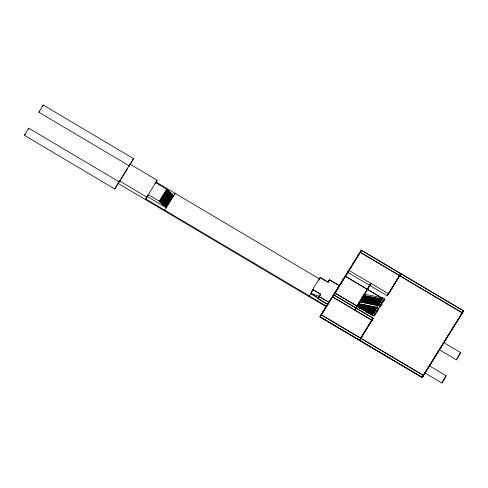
<?xml version="1.0" encoding="UTF-8"?>
<svg xmlns="http://www.w3.org/2000/svg" width="488" height="488" viewBox="0 0 488 488"><rect width="100%" height="100%" fill="white"/><g stroke="black" fill="none" stroke-linecap="round" stroke-linejoin="round"><path stroke-width="0.73" d="M43.005 105.432L43.145 105.005L133.511 158.6L130.083 164.688M129.241 165.743L133.511 158.6M155.892 182.768L157.099 180.212L129.985 164.133L114.772 188.996L24.4 135.31L28.67 128.167L119.035 181.756L118.23 183.464L325.99 306.623M128.777 166.689L129.985 164.133M145.412 199.537L157.099 180.212M147.205 196.499L148.114 194.584L159.228 201.178L166.188 207.754L147.205 196.499L145.711 198.897L326.948 306.373M159.71 201.629L167.164 189.71M160.436 202.3L167.89 190.387M155.599 182.603L166.713 189.198L168.885 191.223L161.369 203.264M161.156 202.977L168.61 191.058M161.882 203.649L169.366 191.668L168.854 191.284M162.571 204.387L170.086 192.345L169.366 191.668M162.846 204.545L170.3 192.632M169.574 191.955L162.089 203.935M163.565 205.222L171.02 193.303M170.086 192.345L171.532 193.693L164.017 205.735M164.291 205.893L171.745 193.98M165.011 206.57L172.496 194.59L171.501 193.754M164.389 210.792L175.168 193.382L174.869 194.017M165.975 207.467L173.429 195.554M172.496 194.59L173.673 195.779L171.709 194.614M172.709 194.877L165.225 206.857M308.977 296.533L313.137 289.719M311.381 293.697L310.807 293.434M318.951 280.094L320.226 277.397L328.089 282.058L329.534 279.746L339.91 285.895M327.826 304.524L318.017 298.705L320.5 294.197L312.637 289.536L320.226 277.397M327.912 304.384L318.188 298.619L319.195 296.49M319.719 295.844L320.5 294.197M328.497 281.936L329.534 279.746M328.814 281.484L329.553 279.917L339.282 285.687M321.025 314.748L320 316.919L422.248 377.553L463.6 310.856L361.358 250.222L321.025 314.748L423.273 375.382L422.248 377.553M372.96 318.182L359.522 340.197L320.159 316.852L321.165 314.723L333.597 294.837L372.96 318.182L360.73 338.269M320.159 316.852L348.92 270.321L388.369 293.721L387.362 295.85L347.913 272.45L361.394 250.356L400.758 273.701L387.326 295.716L400.758 273.701M334.219 294.294L345.333 276.178L381.933 297.936M334.335 294.319L334.975 292.965M344.382 278.197L345.333 276.178M361.358 250.222L320 316.919L422.266 377.511M361.394 250.356L347.962 272.371M355.837 308.001L370.91 283.363L354.63 309.929L332.639 296.887L347.913 272.45M355.923 308.056L370.996 283.418L354.721 309.984L372.094 320.287L360.821 338.318M357.143 306.11L373.979 316.041C376.748 316.45 369.703 312.918 369.44 313.857M357.07 306.598L357.698 306.537M358.332 304.061L361.126 304.524L360.296 305.891M362.505 306.33L363.255 305.128L362.785 304.854L358.094 303.926M360.443 300.718L362.73 300.986L361.937 302.267M364.658 302.896L365.408 301.7L364.933 301.419L360.48 300.632M361.931 298.32L376.358 300.986L376.827 301.261L376.077 302.462M361.462 299.571C361.596 297.607 364.621 298.205 362.645 299.62M363.432 295.923L364.06 295.862L363.231 297.229M358.448 306.873L364.597 307.904L365.067 308.178L364.316 309.38M362.956 297.174L363.786 295.807L369.855 297.009L370.325 297.284L369.575 298.485M358.723 306.928L360.376 307.251L359.632 308.453M364.255 296.088L367.647 296.57L366.86 297.851M360.577 304.414L360.101 305.665M363.59 298.644L366.897 299.303L366.146 300.498M361.901 302.353L362.493 302.377M364.335 297.448L364.926 297.473L365.719 296.192M364.219 298.583L363.432 299.87L364.182 298.668M362.926 301.206L366.311 301.694L365.481 303.06M361.321 304.75L364.713 305.232L363.926 306.513M360.376 307.251L359.668 308.367M360.65 307.306L364.042 307.794L363.493 309.215L364.316 307.849L367.629 308.501L366.799 309.868M361.559 307.3L361.09 308.556M363.255 305.128L376.254 307.605M364.384 302.841L365.488 301.529L369.623 302.346L368.873 303.542M366.817 297.936L367.452 297.875M366.427 299.022L365.677 300.218L366.189 300.413L366.897 299.303M367.842 296.796L368.397 296.905L367.647 298.101M367.171 299.358L370.563 299.839L369.776 301.12M368.397 296.905L371.234 297.277L370.404 298.65M366.506 301.919L368.715 302.353L367.964 303.554M364.908 305.457L366.561 305.787L365.817 306.983M363.847 309.099L363.292 308.989M366.866 303.335L367.458 303.359M369.3 298.43L370.404 297.113L381.165 299.242L384.306 300.614L382.055 299.028L363.444 295.35M369.617 298.4L369.935 298.369M365.067 308.178L370.941 309.154L370.191 310.356M366.561 305.787L368.3 305.939L367.47 307.312M368.715 302.353L377.895 303.981L381.299 305.488L379.06 303.823L360.449 300.144M366.799 308.337L365.738 309.563L366.287 309.673L367.08 308.392M371.429 297.503L374.821 297.991L374.07 299.187M365.225 310.905L373.027 312.259L376.156 313.711L373.918 312.046L362.749 309.843M365.5 310.96L366.683 311.009M370.758 300.065L374.15 300.547L373.357 301.828L373.875 300.492M367.549 307.141L367.232 307.172L368.025 305.885M369.819 302.572L373.21 303.054L372.381 304.427M369.428 303.652L370.172 302.456M368.495 306.165L371.886 306.647L371.136 307.849M367.824 308.727L374.784 309.947L377.657 311.32L375.418 309.654L356.807 305.97M366.878 311.228L370.27 311.716L369.52 312.912M368.178 310.142L369.007 308.776M370.508 306.379L369.715 307.66L370.465 306.464M368.812 310.081L368.257 309.971M372.655 302.944L371.594 304.176L372.185 304.201M375.016 298.211L378.322 298.869L377.572 300.065M374.345 300.773C374.674 299.595 388.173 305.86 380.555 301.425L361.944 297.747M376.004 305.049C378.407 303.579 372.74 302.279 372.655 304.481M372.082 306.873L373.18 307.092L372.435 308.288M371.136 309.38L371.685 309.49L370.935 310.685M370.66 310.63L371.764 309.319L374.522 309.862L373.692 311.234M370.465 311.942L373.29 312.344L372.472 313.68M372.985 306.867L372.198 308.154L372.515 308.123M374.034 304.75L374.625 304.774L375.412 303.493M373.18 307.092L375.467 307.361L374.68 308.642L375.193 307.306M375.528 302.353L376.12 302.377L376.907 301.09L377.456 301.2L376.626 302.572M378.322 298.869L377.614 299.98M378.596 298.924L381.421 299.327L380.646 300.577M377.651 301.425L379.926 301.724L379.109 303.06M373.143 311.124L373.735 311.149M355.728 307.855L373.1 318.158L359.613 340.252L422.224 377.383L463.46 310.88L400.849 273.756L388.369 293.721M372.753 312.204L372.002 313.406L372.515 313.595M374.68 308.642L374.998 308.611M376.986 303.987L378.407 304.176L377.62 305.457M376.516 305.244L377.346 303.871M372.155 315.01L334.853 292.946M375.662 307.586L379.152 308.922L376.913 307.257L358.302 303.579M376.834 305.214L377.151 305.183M378.005 302.841L378.834 301.474M380.06 299.022L379.548 300.364L380.335 299.077M372.094 320.287L373.1 318.158M400.849 273.756L387.362 295.85M422.224 377.383L463.46 310.88M28.255 129.143L28.67 128.167M42.34 106.713L42.73 105.981M119.505 181.524L127.569 168.622M155.446 183.323L156.191 182.128L319.103 278.739M146.62 197.603L148.23 195.023M159.198 201.239L166.713 189.198M159.442 201.465L166.957 189.423M159.924 201.916L167.439 189.875M160.162 202.142L167.677 190.094M160.644 202.587L168.159 190.546M160.887 202.813L168.403 190.771M161.4 203.197L168.885 191.223M161.607 203.49L169.123 191.442M162.333 204.161L169.848 192.119M163.053 204.838L170.568 192.791M163.297 205.058L170.812 193.016M163.779 205.509L171.294 193.468M164.047 205.668L171.532 193.693M164.499 206.186L172.014 194.139M164.743 206.406L172.258 194.364M165.463 207.083L172.978 195.041M165.706 207.309L173.222 195.261M329.553 279.917L328.058 282.314L320.104 277.599M318.017 298.705L319.463 296.393M318.188 298.619L318.932 297.418M357.856 305.317L358.643 304.03M360.046 301.798L360.797 300.602M361.498 299.486L362.291 298.205M362.999 297.088L363.786 295.807M360.01 301.883L360.76 300.687M358.094 305.457L358.924 304.085M360.242 302.023L361.071 300.657M361.736 299.626L362.566 298.26M358.369 305.512L359.199 304.14M360.522 302.078L361.352 300.712M362.011 299.681L362.84 298.314M363.548 297.198L364.341 295.917M358.686 305.482L359.473 304.195M360.833 302.048L361.626 300.767M362.328 299.65L363.115 298.369M363.865 297.168L364.615 295.972M358.961 305.537L359.748 304.25M361.114 302.103L361.901 300.821M364.139 297.222L364.89 296.027M359.278 305.506L360.022 304.305M361.425 302.072L362.175 300.876M362.92 299.675L363.67 298.473M365.164 296.082L364.609 297.503L365.439 296.137M361.706 302.127L362.45 300.931M363.194 299.73L363.944 298.528M364.89 297.558L365.677 296.271M360.065 305.75L360.852 304.469M362.175 302.407L363.005 301.041M363.664 300.01L364.493 298.638M365.164 297.613L365.994 296.24M362.45 302.462L363.279 301.09M363.944 300.059L364.774 298.693M365.439 297.668L366.268 296.295M360.577 305.945L361.407 304.579M362.724 302.517L363.554 301.145M364.219 300.114L365.048 298.748M365.713 297.723L366.543 296.35M359.394 308.312L360.181 307.031M360.852 306L361.681 304.634M363.005 302.572L363.835 301.2M364.493 300.169L365.323 298.802M366.03 297.692L366.817 296.405M361.169 305.97L361.956 304.689M363.359 302.456L364.109 301.255M364.81 300.138L365.597 298.857M366.348 297.662L367.098 296.46M363.316 302.542L364.066 301.34M359.943 308.422L360.736 307.135M361.443 306.025L362.23 304.744M363.597 302.597L364.384 301.31M365.128 300.108L365.872 298.912M367.373 296.515L366.622 297.717L367.092 297.991L367.921 296.625M360.26 308.392L361.01 307.19M361.76 305.994L362.505 304.799M363.908 302.566L364.658 301.364M365.402 300.163L366.152 298.967M360.534 308.446L361.285 307.245M364.933 301.419L364.42 302.755L365.213 301.474M362.267 306.19L363.06 304.902M365.915 300.358L366.701 299.077M367.373 298.046L368.202 296.68M361.047 308.642L361.84 307.355M362.547 306.244L363.334 304.957M367.684 298.015L368.477 296.734M361.285 308.776L362.114 307.409M362.779 306.385L363.609 305.012M364.933 302.95L365.762 301.584M366.427 300.553L367.257 299.187M367.921 298.156L368.751 296.789M361.639 308.66L362.389 307.464M363.139 306.269L363.883 305.067M366.781 300.437L367.531 299.242M368.275 298.04L369.026 296.844M361.559 308.831L362.346 307.55M363.054 306.44L363.847 305.152M365.207 303.005L366.037 301.639M366.701 300.608L367.488 299.327M368.196 298.211L368.989 296.93M361.834 308.886L362.663 307.519M363.334 306.494L364.164 305.122M366.976 300.663L367.806 299.29M368.513 298.18L369.3 296.899M362.108 308.941L362.938 307.574M363.651 306.458L364.438 305.177M365.799 303.03L366.592 301.749M367.293 300.632L368.08 299.345M368.83 298.15L369.581 296.954M362.425 308.91L363.218 307.629M366.079 303.085L366.866 301.804M367.61 300.602L368.355 299.4M369.855 297.009L369.343 298.345L370.13 297.064M362.743 308.88L363.493 307.684M364.243 306.482L364.987 305.287M366.39 303.054L367.141 301.858M367.885 300.657L368.635 299.455M363.017 308.935L363.767 307.739M367.415 301.913L366.903 303.249L367.69 301.968M368.117 300.797L368.91 299.51M364.75 306.678L365.543 305.397M368.355 300.931L369.184 299.565M369.855 298.54L370.679 297.168M364.987 306.818L365.817 305.451M367.141 303.39L367.97 302.017M368.629 300.986L369.459 299.62M370.13 298.595L370.959 297.222M363.767 309.27L364.597 307.904M365.262 306.873L366.091 305.506M367.415 303.445L368.245 302.072M368.904 301.041L369.733 299.675M364.042 309.325L364.871 307.952M365.536 306.928L366.366 305.561M367.69 303.499L368.519 302.127M369.184 301.096L370.014 299.73M370.679 298.705L371.508 297.332M364.359 309.294L365.146 308.007M365.854 306.897L366.647 305.616M368.007 303.469L368.794 302.182M369.501 301.065L370.288 299.784M370.996 298.674L371.783 297.387M364.591 309.435L365.42 308.062M366.128 306.952L366.921 305.671M368.281 303.524L369.074 302.237M371.313 298.638L372.063 297.442M364.951 309.319L365.701 308.117M366.445 306.921L367.196 305.726M370.093 301.09L370.837 299.894M371.588 298.693L372.338 297.497M364.908 309.404L365.658 308.202M366.409 307.007L367.153 305.805M368.556 303.573L369.349 302.292M365.225 309.374L365.976 308.172M366.72 306.976L367.47 305.775M370.368 301.145L371.112 299.949M365.5 309.429L366.25 308.227M369.898 302.401L369.148 303.597L369.935 303.847M370.599 301.285L371.392 300.004M372.887 297.607L372.375 298.943M365.738 309.563L366.525 308.282M370.837 301.425L371.667 300.059M372.332 299.028L373.161 297.662M369.623 303.878L370.453 302.511M371.112 301.48L371.941 300.114M372.612 299.083L373.442 297.717M367.824 307.196L368.574 305.994M369.977 303.762L370.727 302.566M371.472 301.364L372.216 300.169M372.966 298.967L373.716 297.772M366.25 309.758L367.037 308.477M367.745 307.367L368.531 306.08M369.898 303.933L370.685 302.651M371.386 301.535L372.179 300.248M372.887 299.138L373.674 297.857M366.525 309.813L367.354 308.446M368.019 307.416L368.849 306.049M370.172 303.987L371.002 302.621M371.667 301.59L372.496 300.218M373.161 299.193L373.991 297.826M368.3 307.471L369.123 306.104M370.447 304.042L371.276 302.676M371.978 301.56L372.771 300.272M373.479 299.162L374.265 297.881M367.074 309.923L367.903 308.556M368.611 307.44L369.404 306.159M370.764 304.012L371.551 302.731M372.259 301.614L373.045 300.327M373.796 299.132L374.54 297.936M367.391 309.892L368.178 308.611M368.928 307.409L369.678 306.214M371.039 304.067L371.832 302.786M372.57 301.584L373.32 300.382M366.171 312.344L366.958 311.057M367.708 309.862L368.458 308.666M369.202 307.464L369.953 306.269M371.356 304.036L372.106 302.841M372.85 301.639L373.595 300.437M366.488 312.314L367.232 311.112M367.983 309.917L368.733 308.721M369.483 307.519L370.227 306.324M371.594 304.176L372.381 302.889M375.37 298.095L374.857 299.437M366.762 312.369L367.513 311.167M374.9 299.351L375.644 298.15M368.22 310.057L368.965 308.861M373.32 301.913L374.107 300.632M374.815 299.522L375.608 298.235M367.037 312.424L367.787 311.222M368.452 310.197L369.282 308.831M369.953 307.8L370.782 306.433M372.106 304.372L372.936 302.999M373.595 301.968L374.424 300.602M375.095 299.577L375.919 298.205M368.062 311.277L367.549 312.613M368.733 310.252L369.556 308.88M370.227 307.855L371.057 306.488M373.869 302.023L374.699 300.657M375.37 299.626L376.199 298.26M367.507 312.698L368.336 311.332M369.007 310.307L369.837 308.935M370.502 307.91L371.331 306.543M372.698 304.396L373.485 303.109M374.15 302.078L374.973 300.712M375.644 299.681L376.474 298.314M367.787 312.753L368.611 311.387M369.282 310.362L370.111 308.989M370.776 307.965L371.606 306.598M372.93 304.53L373.759 303.164M374.461 302.048L375.254 300.767M375.961 299.65L376.748 298.369M368.141 312.637L368.891 311.442M369.636 310.246L370.386 309.044M373.29 304.414L374.034 303.219M374.778 302.017L375.528 300.821M376.279 299.62L377.023 298.424M368.062 312.808L368.849 311.527M369.556 310.417L370.349 309.13M371.094 307.934L371.844 306.732M373.247 304.5L373.997 303.304M374.741 302.103L375.485 300.907M368.379 312.777L369.166 311.496M369.873 310.386L370.66 309.099M371.411 307.904L372.161 306.702M373.521 304.555L374.314 303.274M375.052 302.072L375.803 300.876M376.553 299.675L377.303 298.479M368.654 312.832L369.44 311.551M371.685 307.959L372.435 306.757M373.839 304.524L374.589 303.329M375.333 302.127L376.077 300.931M376.827 299.73L377.578 298.534M368.971 312.802L369.715 311.606M370.465 310.405L371.215 309.209M371.96 308.013L372.71 306.812M374.863 303.384L374.308 304.805L375.138 303.438M375.565 302.267L376.358 300.986M377.852 298.589L377.34 299.925M369.245 312.857L369.989 311.661M370.703 310.545L371.49 309.264M375.803 302.407L376.632 301.041M377.297 300.01L378.127 298.644M372.472 308.209L373.265 306.921M374.583 304.86L375.376 303.579M370.545 311.771L370.032 313.107M371.209 310.74L372.039 309.374M372.71 308.343L373.54 306.976M374.863 304.915L375.693 303.548M376.352 302.517L377.181 301.145M377.852 300.12L378.682 298.754M369.989 313.192L370.819 311.826M371.49 310.795L372.32 309.429M372.985 308.398L373.814 307.031M375.138 304.969L375.967 303.603M378.127 300.175L378.956 298.808M370.264 313.247L371.094 311.881M371.764 310.85L372.594 309.483M373.259 308.453L374.089 307.086M375.412 305.024L376.242 303.658M376.943 302.542L377.736 301.255M378.444 300.144L379.231 298.863M370.545 313.302L371.374 311.93M372.039 310.905L372.869 309.538M373.576 308.422L374.363 307.141M375.73 304.994L376.516 303.713M377.218 302.597L378.011 301.31M378.761 300.114L379.505 298.912M370.856 313.272L371.649 311.984M372.356 310.874L373.143 309.593M373.893 308.392L374.644 307.196M377.535 302.566L378.285 301.364M379.036 300.169L379.78 298.967M371.136 313.326L371.923 312.039M372.673 310.844L373.418 309.648M374.168 308.446L374.918 307.251M376.321 305.018L377.071 303.817M377.81 302.615L378.56 301.419M371.447 313.296L372.198 312.094M372.948 310.899L373.698 309.703M376.559 305.159L377.303 303.957M378.048 302.755L378.798 301.56M379.548 300.364L380.292 299.162M371.728 313.351L372.472 312.149M373.186 311.039L373.973 309.752M377.62 303.926L376.596 305.073M378.285 302.896L379.115 301.529M379.78 300.504L380.61 299.132M373.418 311.179L374.247 309.807M374.918 308.782L375.748 307.416M377.065 305.354L377.895 303.981M378.56 302.95L379.389 301.584M380.054 300.553L380.884 299.187M372.234 313.54L373.027 312.259M375.193 308.837L376.022 307.471M377.346 305.403L378.176 304.036M378.834 303.005L379.664 301.639M380.335 300.608L381.165 299.242M373.973 311.289L374.784 309.947M375.467 308.892L376.285 307.556M375.37 309.856L372.1 315.089L334.927 293.044M375.418 309.654L378.962 304.109M379.06 303.823L380.561 301.553M380.555 301.425L381.305 300.23L383.562 301.816L382.866 301.828M382.055 299.028L382.799 297.832L384.873 299.107L384.794 299.589M374.229 315.516L374.979 314.321L373.168 313.247L366.47 311.923M375.723 313.119L376.474 311.923L374.668 310.85L359.778 307.91M377.224 310.722L377.974 309.526L376.163 308.453L357.551 304.774M378.719 308.331L380.115 306.092L378.31 305.018L359.699 301.34M380.866 304.896L381.616 303.695L379.81 302.627L361.199 298.943M382.366 302.499L383.11 301.303M383.861 300.102L384.611 298.906M423.273 375.382L463.6 310.856M39.717 111.099L38.881 112.246L129.247 165.835M24.839 134.859L25.242 134.255M43.145 105.005L38.881 112.246M119.035 181.756L114.772 188.996M443.623 342.497L460.648 352.598L456.384 359.833L439.359 349.737M456.384 359.833L460.648 352.598M429.147 365.658L446.172 375.754L441.908 382.995L424.883 372.893M441.908 382.995L446.172 375.754M364.194 294.154L382.799 297.832M363.17 295.868L381.805 299.553M362.694 296.551L381.305 300.23M361.669 298.266L380.311 301.95M360.175 300.663L378.81 304.347M358.772 304.244L376.663 307.782M378.017 310.179L378.42 310.039L377.974 309.526M358.021 306.787L375.168 310.179M376.522 312.576L376.919 312.436L376.474 311.923M364.725 310.807L373.668 312.57M375.022 314.974L375.425 314.833L374.979 314.321M381.366 304.219L382.049 304.292L381.616 303.695M379.871 306.616L380.548 306.684L380.115 306.092M345.358 276.354L381.884 298.015M378.603 302.865L378.09 302.67M363.237 295.697L363.706 295.978M371.155 301.395L370.642 301.2M368.672 300.901L368.159 300.712M361.736 298.095L362.206 298.375M357.893 306.763L356.874 306.373M333.646 294.758L355.636 307.8M332.59 296.966L371.954 320.311M319.213 296.216L310.856 293.355M328.9 302.298L319.17 296.533L320.671 294.136L312.716 289.421L310.728 293.581L318.579 298.235M319.054 296.515L329.43 302.67M310.777 293.501L318.365 298.003M119.505 180.902L146.613 196.981M321.165 314.723L360.528 338.068M360.62 338.123L423.23 375.254M462.594 312.985L360.351 252.351L462.575 313.028"/></g></svg>
